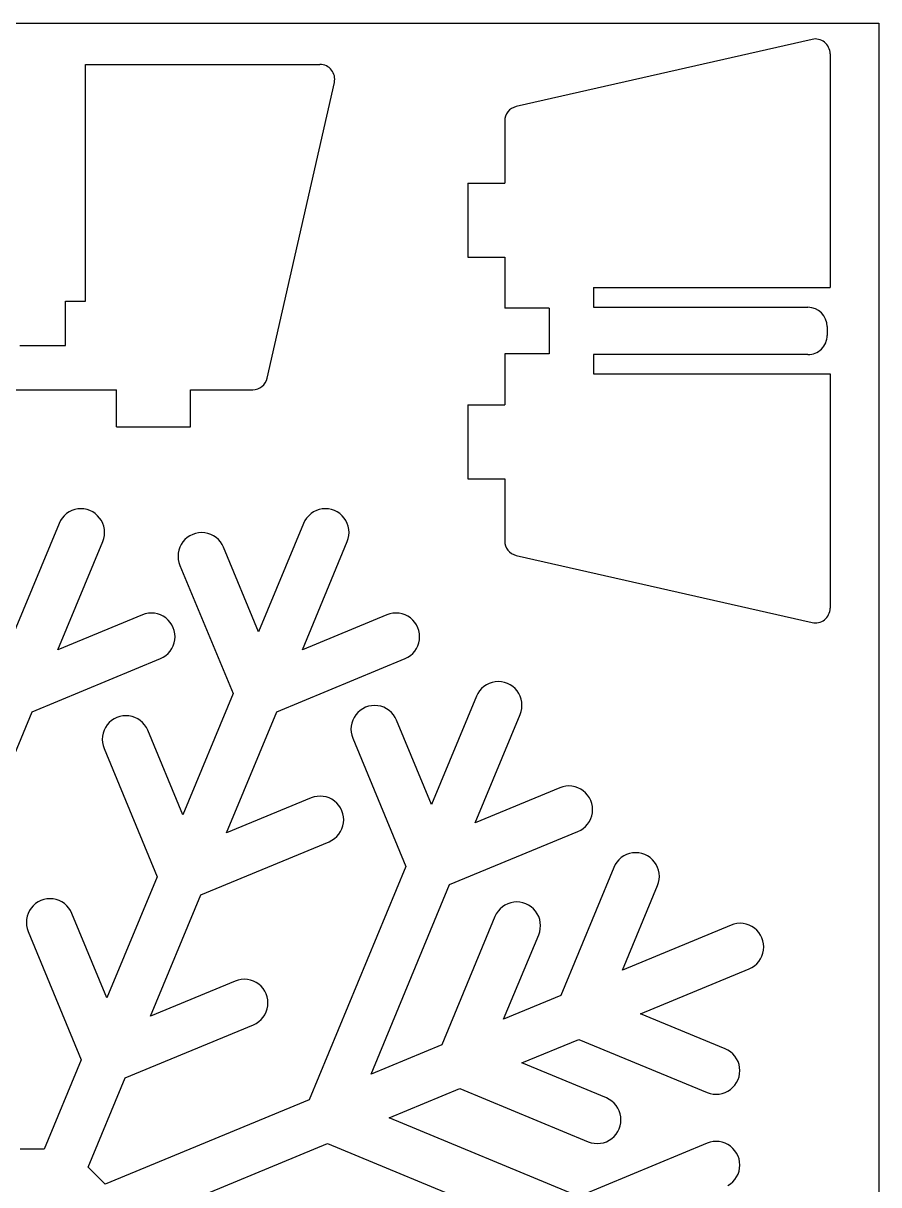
# Model space of a CAD drawing. Extents: x 0 to 210, y 0 to 297.
# Drawn here: x 152.2 to 210, y 218.4 to 297 of the extents above; entities that cross this region are included whole.
import ezdxf

# ---------------------------------------------------------------- set-up
doc = ezdxf.new("R2010")
doc.units = 0
doc.layers.add('Layer_1', color=7, linetype='CONTINUOUS')

msp = doc.modelspace()

# ---------------------------------------------------------------- linework, layer by layer
at = {"layer": 'Layer_1', "color": 7}
for p, q in [((0.000001, 296.999997), (210.000001, 296.999997)), ((210.000001, 296.999997), (210.000001, 0.000001)), ((205.488117, 295.909321), (185.488128, 291.363867)), ((206.709744, 294.934187), (206.709744, 279.136962)), ((156.372887, 278.212664), (156.372887, 294.21266)), ((156.372887, 294.21266), (172.220088, 294.21266)), ((168.64978, 272.991045), (173.195223, 292.991033)), ((184.70976, 290.388733), (184.70976, 286.18696)), ((182.20975, 286.18696), (184.70976, 286.18696)), ((182.20975, 286.18696), (182.20975, 281.186962)), ((182.20975, 281.186962), (184.70976, 281.186962)), ((184.70976, 281.186962), (184.70976, 277.736962)), ((190.709748, 279.136962), (206.709744, 279.136962)), ((190.709748, 279.136962), (190.709748, 277.78696)), ((155.022877, 275.21267), (155.022877, 278.212664)), ((155.022877, 278.212664), (156.372887, 278.212664)), ((187.709754, 277.736962), (184.70976, 277.736962)), ((187.709754, 277.736962), (187.709754, 274.636962)), ((190.709748, 277.78696), (205.209761, 277.78696)), ((206.509761, 276.486963), (206.509761, 275.886961)), ((151.922864, 275.21267), (155.022877, 275.21267)), ((187.709754, 274.636962), (184.70976, 274.636962)), ((184.70976, 274.636962), (184.70976, 271.186962)), ((205.209761, 274.586961), (190.709748, 274.586961)), ((190.709748, 274.586961), (190.709748, 273.286961)), ((190.709748, 273.286961), (206.709744, 273.286961)), ((206.709744, 273.286961), (206.709744, 257.439734)), ((148.472866, 272.212676), (158.472875, 272.212676)), ((158.472875, 269.712667), (158.472875, 272.212676)), ((163.472865, 269.712667), (163.472865, 272.212676)), ((163.472865, 272.212676), (167.674646, 272.212676)), ((182.20975, 271.186962), (184.70976, 271.186962)), ((182.20975, 271.186962), (182.20975, 266.186961)), ((158.472875, 269.712667), (163.472865, 269.712667)), ((182.20975, 266.186961), (184.70976, 266.186961)), ((184.70976, 266.186961), (184.70976, 261.985191)), ((155.256514, 263.948318), (155.082494, 263.832017)), ((155.444214, 264.040918), (155.256514, 263.948318)), ((155.642394, 264.108118), (155.444214, 264.040918)), ((155.847674, 264.149017), (155.642394, 264.108118)), ((156.056524, 264.162716), (155.847674, 264.149029)), ((156.265354, 264.149017), (156.056524, 264.162705)), ((156.470624, 264.108118), (156.265354, 264.149017)), ((156.668814, 264.040918), (156.470624, 264.108118)), ((156.856504, 263.948318), (156.668814, 264.040918)), ((157.030534, 263.832017), (156.856504, 263.948318)), ((171.788444, 263.948318), (171.614444, 263.832017)), ((171.976144, 264.040918), (171.788444, 263.948318)), ((172.174344, 264.108118), (171.976144, 264.040918)), ((172.379644, 264.149017), (172.174344, 264.108118)), ((172.588444, 264.162716), (172.379644, 264.149029)), ((172.797244, 264.149017), (172.588444, 264.162705)), ((173.002544, 264.108118), (172.797244, 264.149017)), ((173.200744, 264.040918), (173.002544, 264.108118)), ((173.388444, 263.948318), (173.200744, 264.040918)), ((173.562444, 263.832017), (173.388444, 263.948318)), ((154.578314, 263.175018), (151.540857, 255.841933)), ((154.670874, 263.362718), (154.578314, 263.175018)), ((154.787144, 263.536716), (154.670874, 263.362718)), ((154.925144, 263.694019), (154.787144, 263.536716)), ((155.082494, 263.832017), (154.925144, 263.694019)), ((157.187884, 263.694019), (157.030534, 263.832017)), ((157.325884, 263.536716), (157.187884, 263.694019)), ((157.442154, 263.362718), (157.325884, 263.536716)), ((157.534714, 263.175018), (157.442154, 263.362718)), ((157.601994, 262.976819), (157.534714, 263.175018)), ((171.110244, 263.175018), (168.072744, 255.841916)), ((171.202744, 263.362718), (171.110244, 263.175018)), ((171.319044, 263.536716), (171.202744, 263.362718)), ((171.457044, 263.694019), (171.319044, 263.536716)), ((171.614444, 263.832017), (171.457044, 263.694019)), ((173.719844, 263.694019), (173.562444, 263.832017)), ((173.857844, 263.536716), (173.719844, 263.694019)), ((173.974044, 263.362718), (173.857844, 263.536716)), ((174.066644, 263.175018), (173.974044, 263.362718)), ((174.133944, 262.976819), (174.066644, 263.175018)), ((157.642824, 262.771519), (157.601994, 262.976819)), ((157.656514, 262.562618), (157.642823, 262.771519)), ((157.642824, 262.353819), (157.656514, 262.562618)), ((163.613944, 262.425517), (163.426244, 262.332917)), ((163.812044, 262.492819), (163.613944, 262.425517)), ((164.017344, 262.533617), (163.812044, 262.492819)), ((164.226244, 262.547319), (164.017344, 262.533631)), ((164.435044, 262.533617), (164.226244, 262.547305)), ((164.640344, 262.492819), (164.435044, 262.533617)), ((164.838544, 262.425517), (164.640344, 262.492819)), ((165.026244, 262.332917), (164.838544, 262.425517)), ((174.174744, 262.771519), (174.133944, 262.976819)), ((174.174744, 262.353819), (174.188443, 262.562618)), ((174.188444, 262.562618), (174.174745, 262.771519)), ((154.497274, 254.617317), (157.534714, 261.950419)), ((157.534714, 261.950419), (157.601994, 262.148519)), ((157.601994, 262.148519), (157.642824, 262.353819)), ((162.840544, 261.747317), (162.748004, 261.559617)), ((162.956844, 261.921319), (162.840544, 261.747317)), ((163.094844, 262.078717), (162.956844, 261.921319)), ((163.252144, 262.216718), (163.094844, 262.078717)), ((163.426244, 262.332917), (163.252144, 262.216718)), ((165.200244, 262.216718), (165.026244, 262.332917)), ((165.357544, 262.078717), (165.200244, 262.216718)), ((165.495544, 261.921319), (165.357544, 262.078717)), ((165.611844, 261.747317), (165.495544, 261.921319)), ((165.704444, 261.559617), (165.611844, 261.747317)), ((171.029144, 254.617317), (174.066644, 261.950419)), ((174.066644, 261.950419), (174.133944, 262.148519)), ((174.133944, 262.148519), (174.174744, 262.353819)), ((162.639894, 261.156217), (162.626203, 260.947316)), ((162.626204, 260.947316), (162.639895, 260.738517)), ((162.680724, 261.361418), (162.639894, 261.156217)), ((162.748004, 261.559617), (162.680724, 261.361418)), ((168.072744, 255.841916), (165.704444, 261.559617)), ((185.488128, 261.010057), (205.488117, 256.464603)), ((162.639894, 260.738517), (162.680724, 260.533217)), ((162.680724, 260.533217), (162.748004, 260.335018)), ((162.748004, 260.335018), (166.340944, 251.660918)), ((160.214984, 256.985718), (154.497274, 254.617317)), ((160.413184, 257.052918), (160.214984, 256.985718)), ((160.618444, 257.093817), (160.413184, 257.052918)), ((160.827284, 257.107418), (160.618444, 257.093814)), ((161.036124, 257.093817), (160.827284, 257.10742)), ((161.241394, 257.052918), (161.036124, 257.093817)), ((161.439574, 256.985718), (161.241394, 257.052918)), ((161.627274, 256.893118), (161.439574, 256.985718)), ((161.801304, 256.776817), (161.627274, 256.893118)), ((176.746944, 256.985718), (171.029144, 254.617317)), ((176.945144, 257.052918), (176.746944, 256.985718)), ((177.150344, 257.093817), (176.945144, 257.052918)), ((177.359244, 257.107418), (177.150344, 257.093814)), ((177.568044, 257.093817), (177.359244, 257.10742)), ((177.773344, 257.052918), (177.568044, 257.093817)), ((177.971544, 256.985718), (177.773344, 257.052918)), ((178.159244, 256.893118), (177.971544, 256.985718)), ((178.333244, 256.776817), (178.159244, 256.893118)), ((161.958654, 256.638819), (161.801304, 256.776817)), ((162.096654, 256.481516), (161.958654, 256.638819)), ((162.212924, 256.307416), (162.096654, 256.481516)), ((162.305484, 256.119719), (162.212924, 256.307416)), ((162.372764, 255.921619), (162.305484, 256.119719)), ((178.490544, 256.638819), (178.333244, 256.776817)), ((178.628544, 256.481516), (178.490544, 256.638819)), ((178.744844, 256.307416), (178.628544, 256.481516)), ((178.837444, 256.119719), (178.744844, 256.307416)), ((178.904744, 255.921619), (178.837444, 256.119719)), ((162.413594, 255.716319), (162.372764, 255.921619)), ((162.413594, 255.298619), (162.427273, 255.507418)), ((162.427274, 255.507418), (162.413595, 255.716319)), ((178.945544, 255.716319), (178.904744, 255.921619)), ((178.945544, 255.298619), (178.959243, 255.507418)), ((178.959244, 255.507418), (178.945545, 255.716319)), ((161.958654, 254.376119), (162.096654, 254.533418)), ((162.096654, 254.533418), (162.212924, 254.707417)), ((162.212924, 254.707417), (162.305484, 254.895216)), ((162.305484, 254.895216), (162.372764, 255.093319)), ((162.372764, 255.093319), (162.413594, 255.298619)), ((178.490544, 254.376119), (178.628544, 254.533418)), ((178.628544, 254.533418), (178.744844, 254.707417)), ((178.744844, 254.707417), (178.837444, 254.895216)), ((178.837444, 254.895216), (178.904744, 255.093319)), ((178.904744, 255.093319), (178.945544, 255.298619)), ((152.765444, 250.436316), (161.439574, 254.029217)), ((161.439574, 254.029217), (161.627274, 254.121817)), ((161.627274, 254.121817), (161.801304, 254.238118)), ((161.801304, 254.238118), (161.958654, 254.376119)), ((169.297344, 250.436316), (177.971544, 254.029217)), ((177.971544, 254.029217), (178.159244, 254.121817)), ((178.159244, 254.121817), (178.333244, 254.238118)), ((178.333244, 254.238118), (178.490544, 254.376119)), ((183.478243, 252.258518), (183.304245, 252.142217)), ((183.665944, 252.351016), (183.478243, 252.258518)), ((183.864143, 252.418318), (183.665944, 252.351016)), ((184.069445, 252.459116), (183.864143, 252.418318)), ((184.278245, 252.472818), (184.069445, 252.45913)), ((184.487143, 252.459116), (184.278245, 252.472804)), ((184.692344, 252.418318), (184.487143, 252.459116)), ((184.890543, 252.351016), (184.692344, 252.418318)), ((185.078243, 252.258518), (184.890543, 252.351016)), ((185.252244, 252.142217), (185.078243, 252.258518)), ((166.340944, 251.660918), (162.944844, 243.461917)), ((182.800044, 251.485116), (179.762644, 244.152018)), ((182.892644, 251.672817), (182.800044, 251.485116)), ((183.008945, 251.846818), (182.892644, 251.672817)), ((183.146943, 252.004216), (183.008945, 251.846818)), ((183.304245, 252.142217), (183.146943, 252.004216)), ((185.409645, 252.004216), (185.252244, 252.142217)), ((185.547643, 251.846818), (185.409645, 252.004216)), ((185.663944, 251.672817), (185.547643, 251.846818)), ((185.756443, 251.485116), (185.663944, 251.672817)), ((185.823744, 251.286917), (185.756443, 251.485116)), ((175.116044, 250.643118), (174.942044, 250.526817)), ((175.303744, 250.735718), (175.116044, 250.643118)), ((175.501944, 250.803016), (175.303744, 250.735718)), ((175.707244, 250.843817), (175.501944, 250.803016)), ((175.916044, 250.857516), (175.707244, 250.843828)), ((176.124844, 250.843817), (175.916044, 250.857505)), ((176.330144, 250.803016), (176.124844, 250.843817)), ((176.528344, 250.735718), (176.330144, 250.803016)), ((176.716044, 250.643118), (176.528344, 250.735718)), ((176.890044, 250.526817), (176.716044, 250.643118)), ((185.864545, 251.081716), (185.823744, 251.286917)), ((185.823744, 250.458716), (185.864545, 250.664016)), ((185.864545, 250.664016), (185.878233, 250.872818)), ((185.878244, 250.872818), (185.864556, 251.081716)), ((146.231314, 234.661517), (152.765444, 250.436316)), ((158.124224, 249.836718), (157.966874, 249.698717)), ((158.298254, 249.953017), (158.124224, 249.836718)), ((158.485944, 250.045518), (158.298254, 249.953017)), ((158.684144, 250.112816), (158.485944, 250.045518)), ((158.889404, 250.153617), (158.684144, 250.112816)), ((159.098254, 250.167316), (158.889404, 250.153629)), ((159.307084, 250.153617), (159.098254, 250.167305)), ((159.512364, 250.112816), (159.307084, 250.153617)), ((159.710544, 250.045518), (159.512364, 250.112816)), ((159.898254, 249.953017), (159.710544, 250.045518)), ((160.072264, 249.836718), (159.898254, 249.953017)), ((160.229614, 249.698717), (160.072264, 249.836718)), ((165.901244, 242.237318), (169.297344, 250.436316)), ((174.437844, 249.869817), (174.370544, 249.671618)), ((174.530444, 250.057518), (174.437844, 249.869817)), ((174.646644, 250.231516), (174.530444, 250.057518)), ((174.784644, 250.388917), (174.646644, 250.231516)), ((174.942044, 250.526817), (174.784644, 250.388917)), ((177.047444, 250.388917), (176.890044, 250.526817)), ((177.185444, 250.231516), (177.047444, 250.388917)), ((177.301644, 250.057518), (177.185444, 250.231516)), ((177.394244, 249.869817), (177.301644, 250.057518)), ((179.762644, 244.152018), (177.394244, 249.869817)), ((182.719043, 242.927518), (185.756443, 250.260517)), ((185.756443, 250.260517), (185.823744, 250.458716)), ((157.620044, 249.179618), (157.552764, 248.981419)), ((157.712604, 249.367318), (157.620044, 249.179618)), ((157.828894, 249.541316), (157.712604, 249.367318)), ((157.966874, 249.698717), (157.828894, 249.541316)), ((160.367614, 249.541316), (160.229614, 249.698717)), ((160.483884, 249.367318), (160.367614, 249.541316)), ((160.576464, 249.179618), (160.483884, 249.367318)), ((162.944844, 243.461917), (160.576464, 249.179618)), ((174.316044, 249.257517), (174.329743, 249.048618)), ((174.329744, 249.466319), (174.316045, 249.257517)), ((174.370544, 249.671618), (174.329744, 249.466319)), ((174.329744, 249.048618), (174.370544, 248.843418)), ((157.511934, 248.776218), (157.498243, 248.567317)), ((157.498244, 248.567317), (157.511935, 248.358517)), ((157.552764, 248.981419), (157.511934, 248.776218)), ((157.511934, 248.358517), (157.552764, 248.153218)), ((174.370544, 248.843418), (174.437844, 248.645218)), ((174.437844, 248.645218), (178.030744, 239.971017)), ((157.552764, 248.153218), (157.620044, 247.955019)), ((157.620044, 247.955019), (161.212984, 239.280919)), ((188.436744, 245.295816), (182.719043, 242.927518)), ((188.634943, 245.363118), (188.436744, 245.295816)), ((188.840243, 245.403916), (188.634943, 245.363118)), ((189.049045, 245.417618), (188.840243, 245.40393)), ((189.257844, 245.403916), (189.049045, 245.417604)), ((189.463144, 245.363118), (189.257844, 245.403916)), ((189.661343, 245.295816), (189.463144, 245.363118)), ((189.849043, 245.203217), (189.661343, 245.295816)), ((190.023044, 245.087017), (189.849043, 245.203217)), ((171.618944, 244.605718), (165.901244, 242.237318)), ((171.817144, 244.672918), (171.618944, 244.605718)), ((172.022444, 244.713818), (171.817144, 244.672918)), ((172.231244, 244.727517), (172.022444, 244.713829)), ((172.440144, 244.713818), (172.231244, 244.727506)), ((172.645344, 244.672918), (172.440144, 244.713818)), ((172.843544, 244.605718), (172.645344, 244.672918)), ((173.031244, 244.513118), (172.843544, 244.605718)), ((173.205244, 244.396817), (173.031244, 244.513118)), ((173.362644, 244.258816), (173.205244, 244.396817)), ((190.180443, 244.949016), (190.023044, 245.087017)), ((190.318444, 244.791618), (190.180443, 244.949016)), ((190.434643, 244.617617), (190.318444, 244.791618)), ((190.527243, 244.429916), (190.434643, 244.617617)), ((190.594544, 244.231717), (190.527243, 244.429916)), ((173.500644, 244.101517), (173.362644, 244.258816)), ((173.616844, 243.927518), (173.500644, 244.101517)), ((173.709444, 243.739716), (173.616844, 243.927518)), ((173.776744, 243.541616), (173.709444, 243.739716)), ((173.817544, 243.336317), (173.776744, 243.541616)), ((190.635342, 244.026418), (190.594544, 244.231717)), ((190.594544, 243.403516), (190.635342, 243.608816)), ((190.649044, 243.817618), (190.635328, 244.026418)), ((190.635342, 243.608816), (190.649058, 243.817618)), ((173.776744, 242.713317), (173.817544, 242.918616)), ((173.817544, 242.918616), (173.831243, 243.127517)), ((173.831244, 243.127517), (173.817545, 243.336317)), ((190.180443, 242.686218), (190.318444, 242.843619)), ((190.318444, 242.843619), (190.434643, 243.017617)), ((190.434643, 243.017617), (190.527243, 243.205317)), ((190.527243, 243.205317), (190.594544, 243.403516)), ((173.205244, 241.858118), (173.362644, 241.996117)), ((173.362644, 241.996117), (173.500644, 242.153416)), ((173.500644, 242.153416), (173.616844, 242.327417)), ((173.616844, 242.327417), (173.709444, 242.515216)), ((173.709444, 242.515216), (173.776744, 242.713317)), ((180.987244, 238.746517), (189.661343, 242.339417)), ((189.661343, 242.339417), (189.849043, 242.432017)), ((189.849043, 242.432017), (190.023044, 242.548217)), ((190.023044, 242.548217), (190.180443, 242.686218)), ((164.169444, 238.056317), (172.843544, 241.649217)), ((172.843544, 241.649217), (173.031244, 241.741817)), ((173.031244, 241.741817), (173.205244, 241.858118)), ((192.435844, 240.430816), (192.297843, 240.273517)), ((192.593143, 240.568817), (192.435844, 240.430816)), ((192.767145, 240.685118), (192.593143, 240.568817)), ((192.954944, 240.777718), (192.767145, 240.685118)), ((193.153044, 240.845017), (192.954944, 240.777718)), ((193.358344, 240.885818), (193.153044, 240.845017)), ((193.567143, 240.899517), (193.358344, 240.885829)), ((193.776044, 240.885818), (193.567143, 240.899505)), ((193.981344, 240.845017), (193.776044, 240.885818)), ((194.179444, 240.777718), (193.981344, 240.845017)), ((194.367144, 240.685118), (194.179444, 240.777718)), ((194.541244, 240.568817), (194.367144, 240.685118)), ((194.698544, 240.430816), (194.541244, 240.568817)), ((194.836545, 240.273517), (194.698544, 240.430816)), ((178.030744, 239.971017), (171.496644, 224.196259)), ((192.088945, 239.911818), (188.496044, 231.237616)), ((192.181545, 240.099518), (192.088945, 239.911818)), ((192.297843, 240.273517), (192.181545, 240.099518)), ((194.952843, 240.099518), (194.836545, 240.273517)), ((195.045443, 239.911818), (194.952843, 240.099518)), ((195.112643, 239.713619), (195.045443, 239.911818)), ((195.153542, 239.508316), (195.112643, 239.713619)), ((161.212984, 239.280919), (157.816854, 231.081917)), ((195.045443, 238.687216), (195.112643, 238.885418)), ((195.112643, 238.885418), (195.153542, 239.090616)), ((195.167143, 239.299517), (195.15354, 239.508316)), ((195.153542, 239.090616), (195.167146, 239.299517)), ((160.773274, 229.857318), (164.169444, 238.056317)), ((175.677644, 225.928116), (180.987244, 238.746517)), ((192.677042, 232.969417), (195.045443, 238.687216)), ((152.838915, 237.318718), (152.700945, 237.161418)), ((152.996279, 237.456719), (152.838915, 237.318718)), ((153.17029, 237.573017), (152.996279, 237.456719)), ((153.358004, 237.665518), (153.17029, 237.573017)), ((153.556185, 237.732817), (153.358004, 237.665518)), ((153.761446, 237.773618), (153.556185, 237.732817)), ((153.970294, 237.787317), (153.761446, 237.773629)), ((154.179144, 237.773618), (153.970294, 237.787306)), ((154.384404, 237.732817), (154.179144, 237.773618)), ((154.582584, 237.665518), (154.384404, 237.732817)), ((154.770294, 237.573017), (154.582584, 237.665518)), ((154.944304, 237.456719), (154.770294, 237.573017)), ((155.101654, 237.318718), (154.944304, 237.456719)), ((155.239654, 237.161418), (155.101654, 237.318718)), ((184.555443, 237.239518), (184.398045, 237.101517)), ((184.729445, 237.355816), (184.555443, 237.239518)), ((184.917145, 237.448317), (184.729445, 237.355816)), ((185.115344, 237.515619), (184.917145, 237.448317)), ((185.320545, 237.556417), (185.115344, 237.515619)), ((185.529443, 237.570119), (185.320545, 237.556431)), ((185.738245, 237.556417), (185.529443, 237.570104)), ((185.943545, 237.515619), (185.738245, 237.556417)), ((186.141744, 237.448317), (185.943545, 237.515619)), ((186.329444, 237.355816), (186.141744, 237.448317)), ((186.503443, 237.239518), (186.329444, 237.355816)), ((186.660844, 237.101517), (186.503443, 237.239518)), ((152.424822, 236.601518), (152.38399, 236.396218)), ((152.492098, 236.799618), (152.424822, 236.601518)), ((152.584673, 236.987318), (152.492098, 236.799618)), ((152.700945, 237.161418), (152.584673, 236.987318)), ((155.355924, 236.987318), (155.239654, 237.161418)), ((155.448504, 236.799618), (155.355924, 236.987318)), ((157.816854, 231.081917), (155.448504, 236.799618)), ((184.051245, 236.582417), (180.458244, 227.908328)), ((184.143743, 236.770117), (184.051245, 236.582417)), ((184.260044, 236.944119), (184.143743, 236.770117)), ((184.398045, 237.101517), (184.260044, 236.944119)), ((186.798845, 236.944119), (186.660844, 237.101517)), ((186.915044, 236.770117), (186.798845, 236.944119)), ((187.007644, 236.582417), (186.915044, 236.770117)), ((187.074943, 236.384218), (187.007644, 236.582417)), ((152.38399, 236.396218), (152.370302, 236.187317)), ((152.370302, 236.187317), (152.38399, 235.978518)), ((152.38399, 235.978518), (152.424822, 235.773218)), ((152.424822, 235.773218), (152.492098, 235.575016)), ((187.115744, 236.179017), (187.074943, 236.384218)), ((187.074943, 235.556017), (187.115744, 235.761317)), ((187.115744, 235.761317), (187.129431, 235.970116)), ((187.129443, 235.970116), (187.115755, 236.179017)), ((200.010144, 236.006918), (192.677042, 232.969417)), ((200.208244, 236.074217), (200.010144, 236.006918)), ((200.413544, 236.115017), (200.208244, 236.074217)), ((200.622343, 236.128717), (200.413544, 236.115029)), ((200.831244, 236.115017), (200.622343, 236.128705)), ((201.036544, 236.074217), (200.831244, 236.115017)), ((201.234743, 236.006918), (201.036544, 236.074217)), ((201.422443, 235.914318), (201.234743, 236.006918)), ((201.596444, 235.798119), (201.422443, 235.914318)), ((201.753744, 235.660118), (201.596444, 235.798119)), ((152.492098, 235.575016), (156.085024, 226.900908)), ((184.639244, 229.640117), (187.007644, 235.357818)), ((187.007644, 235.357818), (187.074943, 235.556017)), ((201.891745, 235.502717), (201.753744, 235.660118)), ((202.008043, 235.328718), (201.891745, 235.502717)), ((202.100643, 235.141018), (202.008043, 235.328718)), ((202.167843, 234.942819), (202.100643, 235.141018)), ((202.208742, 234.737516), (202.167843, 234.942819)), ((202.100643, 233.916419), (202.167843, 234.114618)), ((202.167843, 234.114618), (202.208742, 234.319918)), ((202.222444, 234.528717), (202.208728, 234.737516)), ((202.208742, 234.319918), (202.222458, 234.528717)), ((201.596444, 233.259318), (201.753744, 233.397316)), ((201.753744, 233.397316), (201.891745, 233.554717)), ((201.891745, 233.554717), (202.008043, 233.728719)), ((202.008043, 233.728719), (202.100643, 233.916419)), ((193.901644, 230.013017), (201.234743, 233.050516)), ((201.234743, 233.050516), (201.422443, 233.143017)), ((201.422443, 233.143017), (201.596444, 233.259318)), ((166.491044, 232.225719), (160.773274, 229.857318)), ((166.689144, 232.292919), (166.491044, 232.225719)), ((166.894444, 232.333818), (166.689144, 232.292919)), ((167.103244, 232.347517), (166.894444, 232.33383)), ((167.312144, 232.333818), (167.103244, 232.347506)), ((167.517444, 232.292919), (167.312144, 232.333818)), ((167.715544, 232.225719), (167.517444, 232.292919)), ((167.903244, 232.133116), (167.715544, 232.225719)), ((168.077344, 232.016818), (167.903244, 232.133116)), ((168.234644, 231.878817), (168.077344, 232.016818)), ((168.372644, 231.721517), (168.234644, 231.878817)), ((168.488944, 231.547516), (168.372644, 231.721517)), ((168.581544, 231.359819), (168.488944, 231.547516)), ((168.648744, 231.161617), (168.581544, 231.359819)), ((168.689644, 230.956317), (168.648744, 231.161617)), ((168.703344, 230.747518), (168.689645, 230.956317)), ((188.496044, 231.237616), (184.639244, 229.640117)), ((168.581544, 230.135217), (168.648744, 230.333416)), ((168.648744, 230.333416), (168.689644, 230.538617)), ((168.689644, 230.538617), (168.703343, 230.747518)), ((167.903244, 229.361829), (168.077344, 229.478105)), ((168.077344, 229.478105), (168.234644, 229.616117)), ((168.234644, 229.616117), (168.372644, 229.773416)), ((168.372644, 229.773416), (168.488944, 229.947516)), ((168.488944, 229.947516), (168.581544, 230.135217)), ((199.619345, 227.644705), (193.901644, 230.013017)), ((159.041444, 225.676317), (167.715544, 229.269317)), ((167.715544, 229.269317), (167.903244, 229.361829)), ((180.458244, 227.908328), (175.677644, 225.928116)), ((185.863842, 226.68371), (189.720643, 228.281229)), ((189.720643, 228.281229), (198.394743, 224.688286)), ((199.807043, 227.552107), (199.619345, 227.644705)), ((199.981044, 227.435804), (199.807043, 227.552107)), ((200.138445, 227.297825), (199.981044, 227.435804)), ((200.276443, 227.140515), (200.138445, 227.297825)), ((200.392642, 226.966525), (200.276443, 227.140515)), ((156.085024, 226.900908), (153.58333, 220.861268)), ((191.581543, 224.315329), (185.863842, 226.68371)), ((200.485245, 226.778819), (200.392642, 226.966525)), ((200.552544, 226.580614), (200.485245, 226.778819)), ((200.593345, 226.375325), (200.552544, 226.580614)), ((200.607044, 226.166509), (200.593356, 226.375325)), ((156.539754, 219.636677), (159.041444, 225.676317)), ((200.392642, 225.366522), (200.485245, 225.554228)), ((200.485245, 225.554228), (200.552544, 225.75232)), ((200.552544, 225.75232), (200.593345, 225.957608)), ((200.593345, 225.957608), (200.607033, 226.166509)), ((176.902244, 222.971669), (181.682844, 224.951909)), ((181.682844, 224.951909), (190.357043, 221.358938)), ((198.394743, 224.688286), (198.592945, 224.621004)), ((199.421143, 224.621004), (199.619345, 224.688286)), ((199.619345, 224.688286), (199.807043, 224.780826)), ((199.807043, 224.780826), (199.981044, 224.89713)), ((199.981044, 224.89713), (200.138445, 225.035109)), ((200.138445, 225.035109), (200.276443, 225.192419)), ((200.276443, 225.192419), (200.392642, 225.366522)), ((171.496644, 224.196259), (157.696414, 218.480018)), ((191.769342, 224.222788), (191.581543, 224.315329)), ((191.943344, 224.106513), (191.769342, 224.222788)), ((192.100643, 223.968506), (191.943344, 224.106513)), ((192.238644, 223.811167), (192.100643, 223.968506)), ((198.592945, 224.621004), (198.798245, 224.580166)), ((198.798245, 224.580166), (199.007044, 224.56662)), ((199.007044, 224.566479), (199.215945, 224.580025)), ((199.215945, 224.580166), (199.421143, 224.621004)), ((192.354945, 223.637121), (192.238644, 223.811167)), ((192.447545, 223.449415), (192.354945, 223.637121)), ((192.514745, 223.251238), (192.447545, 223.449415)), ((192.555645, 223.045978), (192.514745, 223.251238)), ((189.720643, 217.662138), (176.902244, 222.971669)), ((192.447545, 222.224824), (192.514745, 222.423029)), ((192.514745, 222.423029), (192.555645, 222.628289)), ((192.555645, 222.628289), (192.569332, 222.837134)), ((192.569344, 222.837134), (192.555656, 223.045978)), ((191.769342, 221.451479), (191.943344, 221.567755)), ((191.943344, 221.567755), (192.100643, 221.705761)), ((192.100643, 221.705761), (192.238644, 221.8631)), ((192.238644, 221.8631), (192.354945, 222.037147)), ((192.354945, 222.037147), (192.447545, 222.224824)), ((153.58333, 220.861268), (151.947558, 220.861268)), ((158.921004, 215.523599), (172.721244, 221.239841)), ((172.721244, 221.239841), (188.496044, 214.705719)), ((198.394743, 221.255081), (189.720643, 217.662138)), ((190.357043, 221.358938), (190.555143, 221.291657)), ((190.555143, 221.291657), (190.760443, 221.250819)), ((190.760443, 221.250819), (190.969344, 221.237272)), ((190.969344, 221.237131), (191.178143, 221.250678)), ((191.178143, 221.250819), (191.383443, 221.291657)), ((191.383443, 221.291657), (191.581543, 221.358938)), ((191.581543, 221.358938), (191.769342, 221.451479)), ((198.592945, 221.322334), (198.394743, 221.255081)), ((198.798245, 221.363172), (198.592945, 221.322334)), ((199.007044, 221.376859), (198.798245, 221.363313)), ((199.215945, 221.363172), (199.007044, 221.376718)), ((199.421143, 221.322334), (199.215945, 221.363172)), ((199.619345, 221.255081), (199.421143, 221.322334)), ((199.807043, 221.162512), (199.619345, 221.255081)), ((199.981044, 221.046236), (199.807043, 221.162512)), ((200.138445, 220.908229), (199.981044, 221.046236)), ((200.276443, 220.750891), (200.138445, 220.908229)), ((200.392642, 220.576844), (200.276443, 220.750891)), ((200.485245, 220.389166), (200.392642, 220.576844)), ((200.552544, 220.19099), (200.485245, 220.389166)), ((200.593345, 219.985701), (200.552544, 220.19099)), ((200.607044, 219.776857), (200.593356, 219.985701)), ((157.696414, 218.480018), (156.539754, 219.636677)), ((200.485245, 219.164576), (200.552544, 219.362752)), ((200.552544, 219.362752), (200.593345, 219.568013)), ((200.593345, 219.568013), (200.607033, 219.776857)), ((199.807043, 218.391231), (199.981044, 218.507506)), ((199.981044, 218.507506), (200.138445, 218.645485)), ((200.138445, 218.645485), (200.276443, 218.802823)), ((200.276443, 218.802823), (200.392642, 218.97687)), ((200.392642, 218.97687), (200.485245, 219.164576))]:
    msp.add_line(p, q, dxfattribs=at)
for points in [[(206.333593, 295.715734), (206.095875, 295.905487), (205.784717, 295.976732), (205.488117, 295.909321)], [(206.709744, 294.934187), (206.709745, 295.238351), (206.571311, 295.525982), (206.333593, 295.715734)], [(173.001636, 293.83651), (172.811883, 294.074228), (172.524253, 294.212661), (172.220088, 294.21266)], [(173.195223, 292.991033), (173.262634, 293.287634), (173.191389, 293.598792), (173.001636, 293.83651)], [(185.488128, 291.363867), (185.032844, 291.260388), (184.709758, 290.855629), (184.70976, 290.388733)], [(206.509761, 276.486963), (206.50976, 277.204932), (205.92773, 277.78696), (205.209761, 277.78696)], [(206.129, 274.967722), (206.372797, 275.211519), (206.509761, 275.54218), (206.509761, 275.886961)], [(205.209761, 274.586961), (205.554542, 274.586961), (205.885203, 274.723925), (206.129, 274.967722)], [(167.674646, 272.212676), (168.141542, 272.212675), (168.546301, 272.53576), (168.64978, 272.991045)], [(184.70976, 261.985191), (184.709758, 261.518295), (185.032844, 261.113536), (185.488128, 261.010057)], [(206.333592, 256.658189), (206.57131, 256.847941), (206.709744, 257.13557), (206.709744, 257.439734)], [(205.488117, 256.464603), (205.784716, 256.397192), (206.095874, 256.468437), (206.333592, 256.658189)]]:
    msp.add_open_spline(points, degree=3, dxfattribs=at)

doc.saveas('drawing.dxf')
